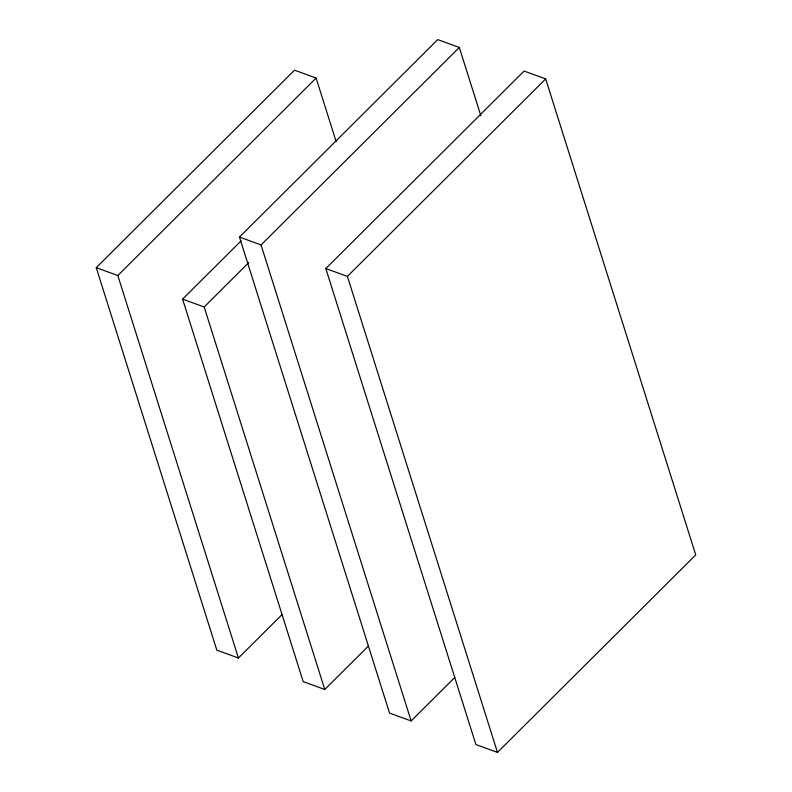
<?xml version="1.0" encoding="UTF-8"?>
<svg xmlns="http://www.w3.org/2000/svg" width="792" height="792" viewBox="0 0 792 792"><rect width="100%" height="100%" fill="white"/><g stroke="black" fill="none" stroke-linecap="round" stroke-linejoin="round"><path stroke-width="1.19" d="M282.101 614.523L238.432 658.023L216.84 650.163L96.248 267.666L294.515 70.181L316.107 78.052L336.145 141.6M238.432 658.023L117.83 275.537L316.107 78.052M454.806 677.447L411.137 720.938L389.545 713.077L239.461 237.085L437.738 39.6L459.32 47.461L480.873 115.8M368.458 645.985L324.779 689.486L303.197 681.615L182.596 299.128L241.115 240.837M411.137 720.938L261.053 244.946L459.32 47.461M324.779 689.486L204.188 306.989L248.728 262.617M325.819 268.547L524.086 71.062L545.678 78.923L695.752 554.915L497.485 752.4L475.893 744.539L325.819 268.547L347.401 276.408L497.485 752.4M347.401 276.408L545.678 78.923M239.461 237.085L261.053 244.946M96.248 267.666L117.83 275.537M182.596 299.128L204.188 306.989"/></g></svg>
